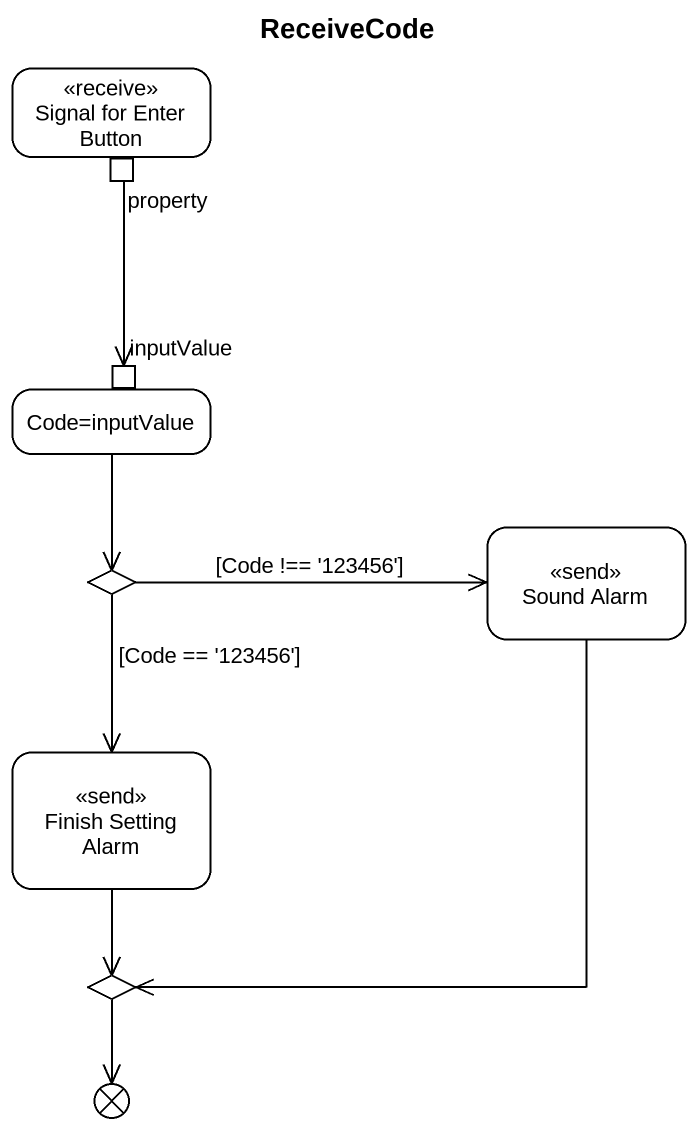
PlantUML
@startuml
title ReceiveCode
hide empty description
state "Signal for Enter Button" as Signal_for_Enter_Button <<receive>> {
  state property <<outputPin>>
}
state "Code=inputValue" as Code_inputValue {
  state inputValue <<inputPin>>
}
state choice1 <<choice>>
state "Sound Alarm" as Sound_Alarm <<send>>
state "Finish Setting Alarm" as Finish_Setting_Alarm <<send>>
state choice2 <<choice>>
state flowfinal1 <<end>>
property --> inputValue
Code_inputValue --> choice1
choice1 -right-> Sound_Alarm : [Code !== '123456']
choice1 --> Finish_Setting_Alarm : [Code == '123456']
Sound_Alarm --> choice2
Finish_Setting_Alarm --> choice2
choice2 --> flowfinal1
@enduml
